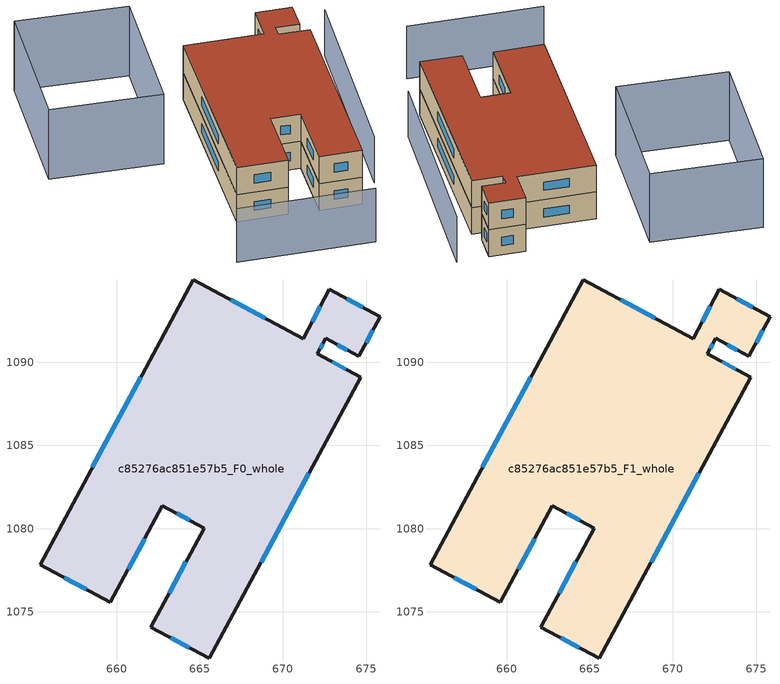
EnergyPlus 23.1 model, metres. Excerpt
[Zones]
c85276ac851e57b5_F0_whole
 floor ground (EU_floor_Construction): 675.83,1092.75 674.55,1090.37 672.57,1091.43 672.07,1090.51 674.67,1089.11 665.58,1072.19 662.06,1074.08 665.26,1080.03 662.74,1081.38 659.62,1075.56 655.39,1077.84 664.6,1094.98 671.21,1091.43 672.79,1094.38 z0
 wall outside (EU_wall_Construction): 659.62,1075.56 662.74,1081.38 665.26,1080.03 662.06,1074.08 665.58,1072.19 674.67,1089.11 672.07,1090.51 672.57,1091.43 674.55,1090.37 675.83,1092.75 672.79,1094.38 671.21,1091.43 664.6,1094.98 655.39,1077.84 659.62,1075.56 z0:3
 window (EU_Window_Construction): 660.69,1077.56 661.68,1079.39 / 656.84,1077.06 658.17,1076.34 / 661.45,1089.11 658.54,1083.7 / 668.94,1092.64 666.86,1093.76 / 672.25,1093.37 671.75,1092.44 / 674.79,1093.3 673.83,1093.82 / 674.99,1091.18 675.39,1091.93 / 673.25,1091.07 673.88,1090.73 / 672.24,1090.82 672.4,1091.11 / 673.78,1089.59 672.96,1090.03 / 668.69,1077.99 671.56,1083.32 / 663.27,1073.44 664.38,1072.84 / 664.16,1077.99 663.16,1076.12 / 663.6,1080.92 664.4,1080.49 z1.03:1.97
c85276ac851e57b5_F1_whole
 floor to c85276ac851e57b5_F0_whole (EU_floor_Construction): 675.83,1092.75 674.55,1090.37 672.57,1091.43 672.07,1090.51 674.67,1089.11 665.58,1072.19 662.06,1074.08 665.26,1080.03 662.74,1081.38 659.62,1075.56 655.39,1077.84 664.6,1094.98 671.21,1091.43 672.79,1094.38 z3
 wall outside (EU_wall_Construction): 659.62,1075.56 662.74,1081.38 665.26,1080.03 662.06,1074.08 665.58,1072.19 674.67,1089.11 672.07,1090.51 672.57,1091.43 674.55,1090.37 675.83,1092.75 672.79,1094.38 671.21,1091.43 664.6,1094.98 655.39,1077.84 659.62,1075.56 z3:6
 window (EU_Window_Construction): 660.69,1077.56 661.68,1079.39 / 656.84,1077.06 658.17,1076.34 / 661.45,1089.11 658.54,1083.7 / 668.94,1092.64 666.86,1093.76 / 672.25,1093.37 671.75,1092.44 / 674.79,1093.3 673.83,1093.82 / 674.99,1091.18 675.39,1091.93 / 673.25,1091.07 673.88,1090.73 / 672.24,1090.82 672.4,1091.11 / 673.78,1089.59 672.96,1090.03 / 668.69,1077.99 671.56,1083.32 / 663.27,1073.44 664.38,1072.84 / 664.16,1077.99 663.16,1076.12 / 663.6,1080.92 664.4,1080.49 z4.03:4.97
 roof outside (EU_roof_Construction): 665.58,1072.19 674.67,1089.11 672.07,1090.51 672.57,1091.43 674.55,1090.37 675.83,1092.75 672.79,1094.38 671.21,1091.43 664.6,1094.98 655.39,1077.84 659.62,1075.56 662.74,1081.38 665.26,1080.03 662.06,1074.08 z6
shading: 651.25,1073.28 662.6,1067.14 z0:5.9; 668.63,1073.96 678.56,1091.4 z0:5.1; 663.53,1101.01 656.63,1088.88 / 656.63,1088.88 647.38,1094.14 / 647.38,1094.14 654.29,1106.27 / 654.29,1106.27 663.53,1101.01 z0:7.7
[Building]
EU S2 Campaign: North Axis=0; Terrain=City; Solar Distribution=FullExterior
[Site:Location]
Cape.Town.Intl.AP: Latitude=-33.965; Longitude=18.602; Time Zone=2; Elevation=46
[SizingPeriod:WeatherFileDays]
AnnualSizingPeriod: Begin Month=1; Begin Day of Month=1; End Month=12; End Day of Month=31; Day of Week for Start Day=Monday; Use Weather File Daylight Saving Period=No; Use Weather File Rain and Snow Indicators=No
[MATERIAL]
EU_InternalMass_Material: Roughness=MediumRough; Thickness=0.1; Conductivity=1; Density=1800; Specific Heat=900; Thermal Absorptance=0.9; Solar Absorptance=0.7; Visible Absorptance=0.7
[MATERIAL:NOMASS] Roughness=MediumRough; Thermal Absorptance=0.9; Solar Absorptance=0.7; Visible Absorptance=0.7
Name | Thermal Resistance
EU_wall_NoMass | 0.493876
EU_roof_NoMass | 0.449382
EU_floor_NoMass | 1.25
[WINDOWMATERIAL:SIMPLEGLAZINGSYSTEM]
EU_Window_SimpleGlazing: UFactor=4.4; Solar Heat Gain Coefficient=0.85; Visible Transmittance=0.85
[CONSTRUCTION]
EU_wall_Construction: EU_wall_NoMass
EU_roof_Construction: EU_roof_NoMass
EU_floor_Construction: EU_floor_NoMass
EU_Window_Construction: EU_Window_SimpleGlazing
EU_InternalMass_Construction: EU_InternalMass_Material
[ZONE] Type=1; Multiplier=1; Ceiling Height=autocalculate; Volume=651.841; Floor Area=autocalculate; Part of Total Floor Area=Yes
c85276ac851e57b5_F0_whole; c85276ac851e57b5_F1_whole
[INTERNALMASS] Construction=EU_InternalMass_Construction; Surface Area=217.282
Name | Zone or ZoneList
c85276ac851e57b5_F0_whole_EU_InternalMass | c85276ac851e57b5_F0_whole
c85276ac851e57b5_F1_whole_EU_InternalMass | c85276ac851e57b5_F1_whole
[OTHEREQUIPMENT] Fuel Type=Electricity; Design Level Calculation Method=Watts/Area; Power per Zone Floor Area=1; Fraction Latent=0; Fraction Radiant=0; Fraction Lost=0; Carbon Dioxide Generation Rate=0; EndUse Subcategory=EU_Step8_InternalGains
Name | Zone or ZoneList or Space or SpaceList | Schedule
EU_Step8_InternalGain_c85276ac851e57b5_F0_whole_f000 | c85276ac851e57b5_F0_whole | EU_Step8_GainSchedule_c85276ac851e57b5_F0_whole_f000
EU_Step8_InternalGain_c85276ac851e57b5_F1_whole_f000 | c85276ac851e57b5_F1_whole | EU_Step8_GainSchedule_c85276ac851e57b5_F1_whole_f000
[ZONEVENTILATION:DESIGNFLOWRATE] Schedule=EU_AlwaysOn; Design Flow Rate Calculation Method=AirChanges/Hour; Air Changes per Hour=0.64; Ventilation Type=Natural; Fan Pressure Rise=0; Fan Total Efficiency=1; Constant Term Coefficient=1; Temperature Term Coefficient=0; Velocity Term Coefficient=0; Velocity Squared Term Coefficient=0; Minimum Indoor Temperature=-100; Maximum Indoor Temperature=100; Delta Temperature=-100; Minimum Outdoor Temperature=-100; Maximum Outdoor Temperature=100; Maximum Wind Speed=40
Name | Zone or ZoneList or Space or SpaceList
EU_ConstantAir_c85276ac851e57b5_F0_whole | c85276ac851e57b5_F0_whole
EU_ConstantAir_c85276ac851e57b5_F1_whole | c85276ac851e57b5_F1_whole
[HVACTEMPLATE:THERMOSTAT] Constant Heating Setpoint=20; Constant Cooling Setpoint=50
EU_HeatOnly_c85276ac851e57b5_F0_whole; EU_HeatOnly_c85276ac851e57b5_F1_whole
[HVACTEMPLATE:ZONE:IDEALLOADSAIRSYSTEM] System Availability Schedule=EU_AlwaysOn; Maximum Heating Supply Air Temperature=50; Minimum Cooling Supply Air Temperature=13; Maximum Heating Supply Air Humidity Ratio=0.0156; Minimum Cooling Supply Air Humidity Ratio=0.0077; Heating Limit=NoLimit; Cooling Limit=NoLimit; Heating Availability Schedule=EU_AlwaysOn; Cooling Availability Schedule=EU_CoolingOff; Dehumidification Control Type=ConstantSensibleHeatRatio; Cooling Sensible Heat Ratio=0.7; Dehumidification Setpoint=60; Humidification Control Type=None; Humidification Setpoint=30; Outdoor Air Method=None; Outdoor Air Flow Rate per Person=0.00944; Outdoor Air Flow Rate per Zone Floor Area=0; Outdoor Air Flow Rate per Zone=0; Demand Controlled Ventilation Type=None; Outdoor Air Economizer Type=NoEconomizer; Heat Recovery Type=None; Sensible Heat Recovery Effectiveness=0.7; Latent Heat Recovery Effectiveness=0.65
Name | Template Thermostat
c85276ac851e57b5_F0_whole | EU_HeatOnly_c85276ac851e57b5_F0_whole
c85276ac851e57b5_F1_whole | EU_HeatOnly_c85276ac851e57b5_F1_whole
[SIZING:ZONE] Zone Cooling Design Supply Air Temperature Input Method=SupplyAirTemperature; Zone Cooling Design Supply Air Temperature=13; Zone Heating Design Supply Air Temperature Input Method=SupplyAirTemperature; Zone Heating Design Supply Air Temperature=50; Zone Cooling Design Supply Air Humidity Ratio=0.008; Zone Heating Design Supply Air Humidity Ratio=0.008; Cooling Design Air Flow Method=DesignDay; Cooling Design Air Flow Rate=0; Cooling Minimum Air Flow per Zone Floor Area=0.000762; Cooling Minimum Air Flow=0; Cooling Minimum Air Flow Fraction=0.2; Heating Design Air Flow Method=DesignDay; Heating Design Air Flow Rate=0; Heating Maximum Air Flow per Zone Floor Area=0.002032; Heating Maximum Air Flow=0.141576; Heating Maximum Air Flow Fraction=0.3; Account for Dedicated Outdoor Air System=No; Dedicated Outdoor Air System Control Strategy=NeutralSupplyAir; Dedicated Outdoor Air Low Setpoint Temperature for Design=autosize; Dedicated Outdoor Air High Setpoint Temperature for Design=autosize; Zone Load Sizing Method=Sensible Load Only No Latent Load; Zone Latent Cooling Design Supply Air Humidity Ratio Input Method=HumidityRatioDifference; Zone Cooling Design Supply Air Humidity Ratio Difference=0.005; Zone Latent Heating Design Supply Air Humidity Ratio Input Method=HumidityRatioDifference; Zone Humidification Design Supply Air Humidity Ratio Difference=0.005
c85276ac851e57b5_F0_whole; c85276ac851e57b5_F1_whole
[SCHEDULE:CONSTANT]
Name | Hourly Value
EU_AlwaysOn | 1
EU_CoolingOff | 0
[SCHEDULE:FILE] Column Number=1; Rows to Skip at Top=0; Number of Hours of Data=8760; Column Separator=Comma; Interpolate to Timestep=No; Minutes per Item=60; Adjust Schedule for Daylight Savings=Yes
Name | File
EU_Step8_GainSchedule_c85276ac851e57b5_F0_whole_f000 | ../../schedules/c85276ac851e57b5/c85276ac851e57b5_F0_whole_f000_gain.csv
EU_Step8_GainSchedule_c85276ac851e57b5_F1_whole_f000 | ../../schedules/c85276ac851e57b5/c85276ac851e57b5_F1_whole_f000_gain.csv
